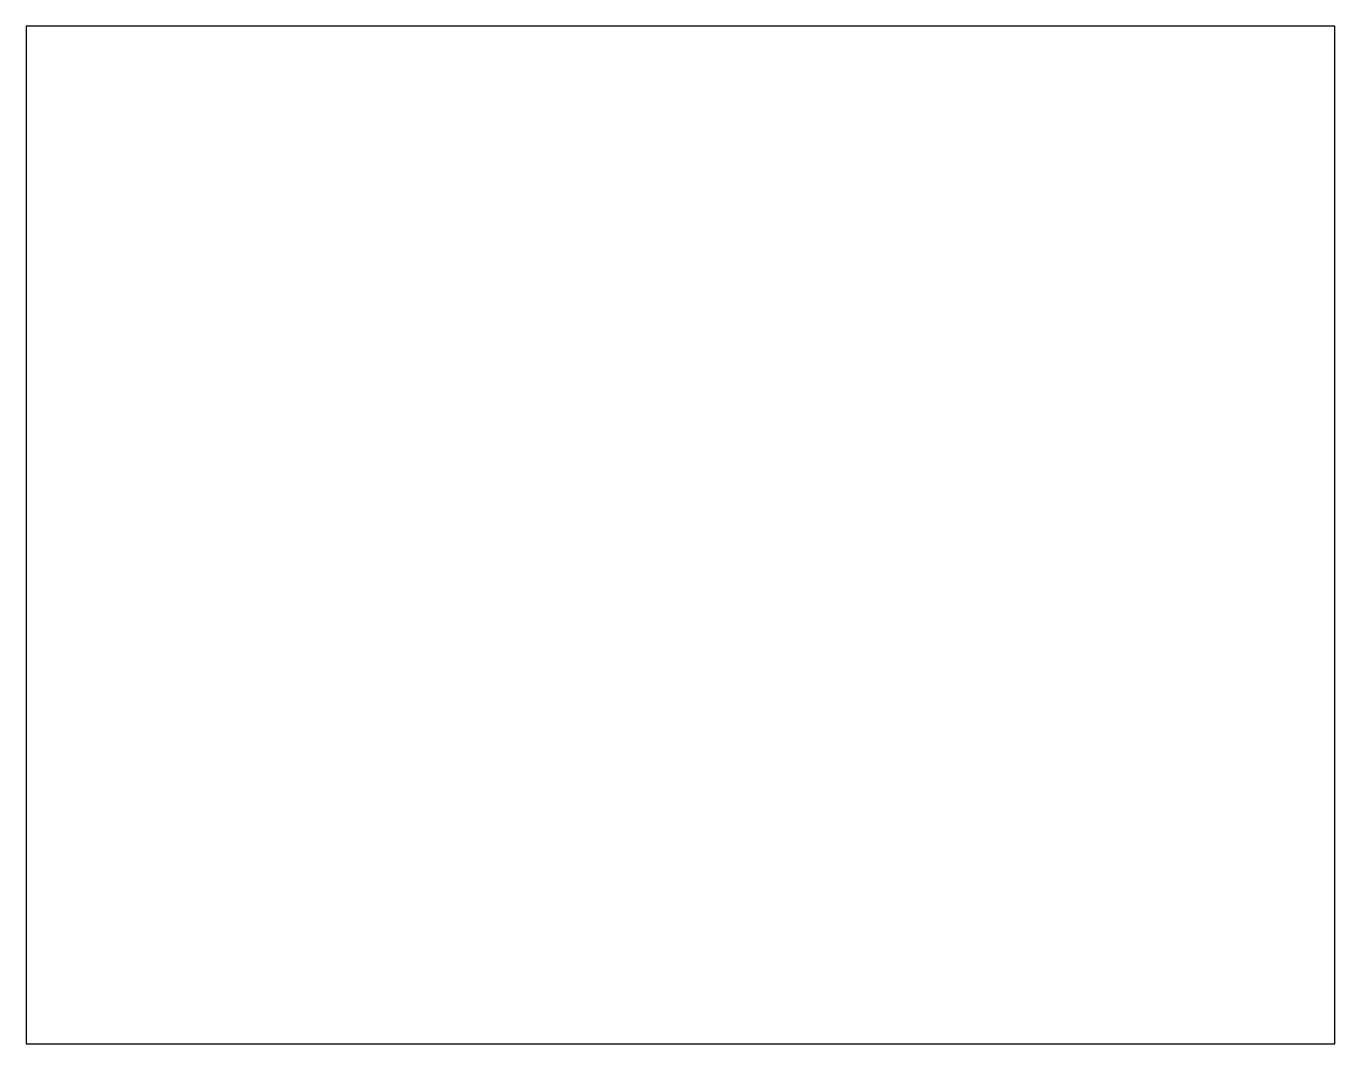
# Model space of a CAD drawing. Header units: millimetres. Extents: x 0 to 180, y -140 to 0.
import ezdxf

# ---------------------------------------------------------------- set-up
doc = ezdxf.new("R2010")
doc.units = ezdxf.units.MM
doc.layers.add('outline', color=7, linetype='Continuous')

msp = doc.modelspace()

# ---------------------------------------------------------------- linework, layer by layer
at = {"layer": 'outline'}
for p, q in [((0, 0), (0, -140)), ((180, 0), (0, 0)), ((180, -140), (180, 0)), ((0, -140), (180, -140))]:
    msp.add_line(p, q, dxfattribs=at)

doc.saveas('drawing.dxf')
